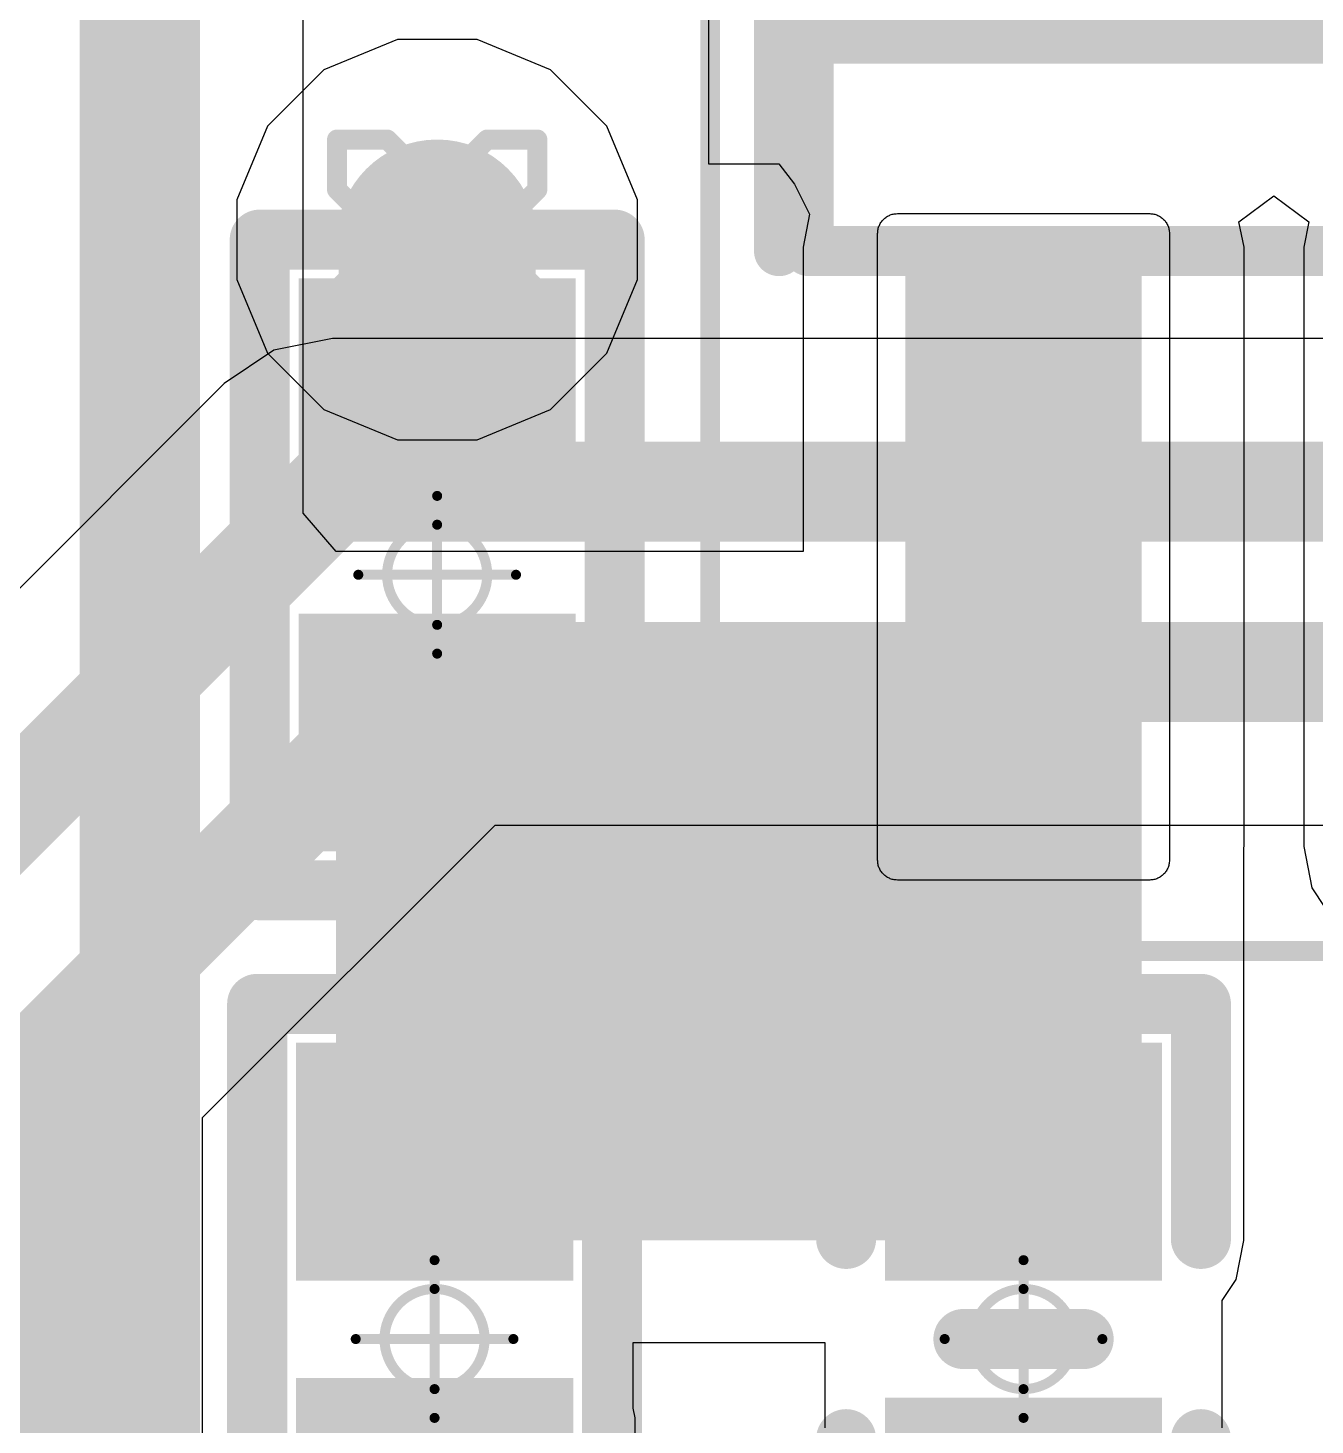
# Model space of a CAD drawing. Header units: inches. Extents: x -13 to 356, y -4 to 120.
# Drawn here: x 3.154 to 6.419, y 18.58 to 22.124 of the extents above; entities that cross this region are included whole.
import ezdxf

# ---------------------------------------------------------------- set-up
doc = ezdxf.new("R2010")
doc.units = ezdxf.units.IN
for name, color, linetype in [('Bottom Layer', 5, 'Continuous'), ('Drill Drawing', 1, 'Continuous'), ('GND', 16, 'Continuous'), ('Mechanical 13', 56, 'Continuous'), ('Mechanical 15', 56, 'Continuous'), ('POWER', 76, 'Continuous'), ('Top Layer', 1, 'Continuous'), ('Top Overlay', 2, 'Continuous'), ('Top Paste', 8, 'Continuous'), ('Top Solder', 216, 'Continuous'), ('Via Holes', 16, 'Continuous')]:
    doc.layers.add(name, color=color, linetype=linetype)

# ---------------------------------------------------------------- blocks, each defined once
blk = doc.blocks.new('R_0402_L_25')
at = {"layer": 'Top Layer'}
for points in [[(-0.6000800799999999, 0.24991822), (-0.20008088, 0.24991822), (-0.20008088, -0.25008078), (-0.6000800799999999, -0.25008078)], [(0.24991822, 0.24991822), (0.64991742, 0.24991822), (0.64991742, -0.25008078), (0.24991822, -0.25008078)]]:
    blk.add_hatch(color=1, dxfattribs=at).paths.add_polyline_path(points)
at = {"layer": 'Top Paste'}
for points in [[(-0.6000800799999999, 0.24991822), (-0.20008088, 0.24991822), (-0.20008088, -0.25008078), (-0.6000800799999999, -0.25008078)], [(0.24991822, 0.24991822), (0.64991742, 0.24991822), (0.64991742, -0.25008078), (0.24991822, -0.25008078)]]:
    blk.add_hatch(color=8, dxfattribs=at).paths.add_polyline_path(points)
at = {"layer": 'Top Solder'}
for points in [[(-0.7016800799999999, 0.35151822), (-0.09848087999999999, 0.35151822), (-0.09848087999999999, -0.35168078), (-0.7016800799999999, -0.35168078)], [(0.14831822, 0.35151822), (0.75151742, 0.35151822), (0.75151742, -0.35168078), (0.14831822, -0.35168078)]]:
    blk.add_hatch(color=216, dxfattribs=at).paths.add_polyline_path(points)
at = {"layer": 'Mechanical 15'}
for points in [[(0, 0.1999996, 0.0254, 0.0254, 0), (0, -0.1999996, 0.0254, 0.0254, 0)], [(-0.1999996, 0, 0.0254, 0.0254, 0), (0.1999996, 0, 0.0254, 0.0254, 0)]]:
    blk.add_lwpolyline(points, format="xyseb", dxfattribs=at)
for points in [[(-0.00635, 0.1999996, 0.0127, 0.0127, 1), (0.00635, 0.1999996, 0.0127, 0.0127, 1)], [(0.127, 0, 0.0254, 0.0254, 1), (-0.127, 0, 0.0254, 0.0254, 1)], [(-0.2063496, 0, 0.0127, 0.0127, 1), (-0.1936496, 0, 0.0127, 0.0127, 1)], [(-0.13335, 0, 0.0127, 0.0127, 1), (-0.12065, 0, 0.0127, 0.0127, 1)], [(0.12065, 0, 0.0127, 0.0127, 1), (0.13335, 0, 0.0127, 0.0127, 1)], [(0.1936496, 0, 0.0127, 0.0127, 1), (0.2063496, 0, 0.0127, 0.0127, 1)], [(-0.00635, -0.1999996, 0.0127, 0.0127, 1), (0.00635, -0.1999996, 0.0127, 0.0127, 1)]]:
    blk.add_lwpolyline(points, format="xyseb", close=True, dxfattribs=at)
at = {"layer": 'Top Overlay'}
for points in [[(-0.80008222, 0.44991782, 0.1524, 0.1524, 0), (-0.80008222, -0.45008038, 0.1524, 0.1524, 0)], [(-0.80008222, 0.44991782, 0.1524, 0.1524, 0), (0.84991956, 0.44991782, 0.1524, 0.1524, 0)], [(0.84991956, 0.44991782, 0.1524, 0.1524, 0), (0.84991956, -0.45008038, 0.1524, 0.1524, 0)], [(-0.80008222, -0.45008038, 0.1524, 0.1524, 0), (0.84991956, -0.45008038, 0.1524, 0.1524, 0)]]:
    blk.add_lwpolyline(points, format="xyseb", dxfattribs=at)
for points in [[(-0.83818222, 0.44991782, 0.0762, 0.0762, 1), (-0.7619822199999999, 0.44991782, 0.0762, 0.0762, 1)], [(-0.83818222, 0.44991782, 0.0762, 0.0762, 1), (-0.7619822199999999, 0.44991782, 0.0762, 0.0762, 1)], [(0.81181956, 0.44991782, 0.0762, 0.0762, 1), (0.8880195599999998, 0.44991782, 0.0762, 0.0762, 1)], [(0.81181956, 0.44991782, 0.0762, 0.0762, 1), (0.8880195599999998, 0.44991782, 0.0762, 0.0762, 1)], [(-0.83818222, -0.45008038, 0.0762, 0.0762, 1), (-0.7619822199999999, -0.45008038, 0.0762, 0.0762, 1)], [(-0.83818222, -0.45008038, 0.0762, 0.0762, 1), (-0.7619822199999999, -0.45008038, 0.0762, 0.0762, 1)], [(0.81181956, -0.45008038, 0.0762, 0.0762, 1), (0.8880195599999998, -0.45008038, 0.0762, 0.0762, 1)], [(0.81181956, -0.45008038, 0.0762, 0.0762, 1), (0.8880195599999998, -0.45008038, 0.0762, 0.0762, 1)]]:
    blk.add_lwpolyline(points, format="xyseb", close=True, dxfattribs=at)
blk = doc.blocks.new('R_0402_L_26')
at = {"layer": 'Top Layer'}
for points in [[(-0.6000800799999999, 0.24991822), (-0.20008088, 0.24991822), (-0.20008088, -0.25008078), (-0.6000800799999999, -0.25008078)], [(0.24991822, 0.24991822), (0.64991742, 0.24991822), (0.64991742, -0.25008078), (0.24991822, -0.25008078)]]:
    blk.add_hatch(color=1, dxfattribs=at).paths.add_polyline_path(points)
at = {"layer": 'Top Paste'}
for points in [[(-0.6000800799999999, 0.24991822), (-0.20008088, 0.24991822), (-0.20008088, -0.25008078), (-0.6000800799999999, -0.25008078)], [(0.24991822, 0.24991822), (0.64991742, 0.24991822), (0.64991742, -0.25008078), (0.24991822, -0.25008078)]]:
    blk.add_hatch(color=8, dxfattribs=at).paths.add_polyline_path(points)
at = {"layer": 'Top Solder'}
for points in [[(-0.7016800799999999, 0.35151822), (-0.09848087999999999, 0.35151822), (-0.09848087999999999, -0.35168078), (-0.7016800799999999, -0.35168078)], [(0.14831822, 0.35151822), (0.75151742, 0.35151822), (0.75151742, -0.35168078), (0.14831822, -0.35168078)]]:
    blk.add_hatch(color=216, dxfattribs=at).paths.add_polyline_path(points)
at = {"layer": 'Mechanical 15'}
for points in [[(0, 0.1999996, 0.0254, 0.0254, 0), (0, -0.1999996, 0.0254, 0.0254, 0)], [(-0.1999996, 0, 0.0254, 0.0254, 0), (0.1999996, 0, 0.0254, 0.0254, 0)]]:
    blk.add_lwpolyline(points, format="xyseb", dxfattribs=at)
for points in [[(-0.00635, 0.1999996, 0.0127, 0.0127, 1), (0.00635, 0.1999996, 0.0127, 0.0127, 1)], [(0.127, 0, 0.0254, 0.0254, 1), (-0.127, 0, 0.0254, 0.0254, 1)], [(-0.2063496, 0, 0.0127, 0.0127, 1), (-0.1936496, 0, 0.0127, 0.0127, 1)], [(-0.13335, 0, 0.0127, 0.0127, 1), (-0.12065, 0, 0.0127, 0.0127, 1)], [(0.12065, 0, 0.0127, 0.0127, 1), (0.13335, 0, 0.0127, 0.0127, 1)], [(0.1936496, 0, 0.0127, 0.0127, 1), (0.2063496, 0, 0.0127, 0.0127, 1)], [(-0.00635, -0.1999996, 0.0127, 0.0127, 1), (0.00635, -0.1999996, 0.0127, 0.0127, 1)]]:
    blk.add_lwpolyline(points, format="xyseb", close=True, dxfattribs=at)
at = {"layer": 'Top Overlay'}
for points in [[(-0.80008222, 0.44991782, 0.1524, 0.1524, 0), (-0.80008222, -0.45008038, 0.1524, 0.1524, 0)], [(-0.80008222, 0.44991782, 0.1524, 0.1524, 0), (0.84991956, 0.44991782, 0.1524, 0.1524, 0)], [(0.84991956, 0.44991782, 0.1524, 0.1524, 0), (0.84991956, -0.45008038, 0.1524, 0.1524, 0)], [(-0.80008222, -0.45008038, 0.1524, 0.1524, 0), (0.84991956, -0.45008038, 0.1524, 0.1524, 0)]]:
    blk.add_lwpolyline(points, format="xyseb", dxfattribs=at)
for points in [[(-0.83818222, 0.44991782, 0.0762, 0.0762, 1), (-0.7619822199999999, 0.44991782, 0.0762, 0.0762, 1)], [(-0.83818222, 0.44991782, 0.0762, 0.0762, 1), (-0.7619822199999999, 0.44991782, 0.0762, 0.0762, 1)], [(0.81181956, 0.44991782, 0.0762, 0.0762, 1), (0.8880195599999998, 0.44991782, 0.0762, 0.0762, 1)], [(0.81181956, 0.44991782, 0.0762, 0.0762, 1), (0.8880195599999998, 0.44991782, 0.0762, 0.0762, 1)], [(-0.83818222, -0.45008038, 0.0762, 0.0762, 1), (-0.7619822199999999, -0.45008038, 0.0762, 0.0762, 1)], [(-0.83818222, -0.45008038, 0.0762, 0.0762, 1), (-0.7619822199999999, -0.45008038, 0.0762, 0.0762, 1)], [(0.81181956, -0.45008038, 0.0762, 0.0762, 1), (0.8880195599999998, -0.45008038, 0.0762, 0.0762, 1)], [(0.81181956, -0.45008038, 0.0762, 0.0762, 1), (0.8880195599999998, -0.45008038, 0.0762, 0.0762, 1)]]:
    blk.add_lwpolyline(points, format="xyseb", close=True, dxfattribs=at)
blk = doc.blocks.new('VREG_LM5017MR_NOPB_30')
at = {"layer": 'Top Layer'}
blk.add_hatch(color=1, dxfattribs=at).paths.add_polyline_path([(-1.47499959, 2.45000018), (1.47499959, 2.45000018), (1.47499959, -2.45000018), (-1.47499959, -2.45000018)])
h = blk.add_hatch(color=1, dxfattribs=at)
edge = h.paths.add_edge_path()
edge.add_arc((1.9400012, -1.62000184), 0.01500124, 90, 180)
edge.add_line((1.92499996, -1.62000184), (1.92499996, -2.18999816))
edge.add_arc((1.9400012, -2.18999816), 0.01500124, 180, 270)
edge.add_line((1.9400012, -2.2049994), (3.45999816, -2.2049994))
edge.add_arc((3.45999816, -2.18999816), 0.01500124, 270, 360)
edge.add_line((3.4749994, -2.18999816), (3.4749994, -1.62000184))
edge.add_arc((3.45999816, -1.62000184), 0.01500124, 0, 90)
edge.add_line((3.45999816, -1.6050006), (1.9400012, -1.6050006))
at = {"layer": 'Top Paste'}
h = blk.add_hatch(color=8, dxfattribs=at)
edge = h.paths.add_edge_path()
edge.add_arc((1.9400012, -1.62000184), 0.01500124, 90, 180)
edge.add_line((1.92499996, -1.62000184), (1.92499996, -2.18999816))
edge.add_arc((1.9400012, -2.18999816), 0.01500124, 180, 270)
edge.add_line((1.9400012, -2.2049994), (3.45999816, -2.2049994))
edge.add_arc((3.45999816, -2.18999816), 0.01500124, 270, 360)
edge.add_line((3.4749994, -2.18999816), (3.4749994, -1.62000184))
edge.add_arc((3.45999816, -1.62000184), 0.01500124, 0, 90)
edge.add_line((3.45999816, -1.6050006), (1.9400012, -1.6050006))
at = {"layer": 'Mechanical 13'}
for points in [[(1.95000118, -2.45000018, 0.127, 0.127, 0), (1.95000118, 2.45000018, 0.127, 0.127, 0)], [(1.95000118, -2.45000018, 0.127, 0.127, 0), (-1.95000118, -2.45000018, 0.127, 0.127, 0)]]:
    blk.add_lwpolyline(points, format="xyseb", dxfattribs=at)
blk.add_lwpolyline([(1.91825118, -2.45000018, 0.0635, 0.0635, 1), (1.98175118, -2.45000018, 0.0635, 0.0635, 1)], format="xyseb", close=True, dxfattribs=at)
blk.add_lwpolyline([(1.91825118, -2.45000018, 0.0635, 0.0635, 1), (1.98175118, -2.45000018, 0.0635, 0.0635, 1)], format="xyseb", close=True, dxfattribs=at)
at = {"layer": 'Mechanical 15'}
for points in [[(3.7249989, -2.69999968, 0.0499999, 0.0499999, 0), (3.7249989, 2.69999968, 0.0499999, 0.0499999, 0)], [(3.7249989, -2.69999968, 0.0499999, 0.0499999, 0), (-3.7249989, -2.69999968, 0.0499999, 0.0499999, 0)]]:
    blk.add_lwpolyline(points, format="xyseb", dxfattribs=at)
blk.add_lwpolyline([(3.71249956, -2.69999968, 0.02499868, 0.02499868, 1), (3.737498239999999, -2.69999968, 0.02499868, 0.02499868, 1)], format="xyseb", close=True, dxfattribs=at)
blk.add_lwpolyline([(3.71249956, -2.69999968, 0.02499868, 0.02499868, 1), (3.737498239999999, -2.69999968, 0.02499868, 0.02499868, 1)], format="xyseb", close=True, dxfattribs=at)
at = {"layer": 'Top Overlay'}
blk.add_lwpolyline([(1.95000118, -2.52499876, 0.127, 0.127, 0), (-1.95000118, -2.52499876, 0.127, 0.127, 0)], format="xyseb", dxfattribs=at)
blk.add_lwpolyline([(1.91825118, -2.52499876, 0.0635, 0.0635, 1), (1.98175118, -2.52499876, 0.0635, 0.0635, 1)], format="xyseb", close=True, dxfattribs=at)
at = {"layer": 'Top Solder'}
for p, q in [((1.86169808, -1.55999942), (1.86306714, -1.5577693)), ((1.86306714, -1.5577693), (1.86454796, -1.5556103)), ((1.86454796, -1.5556103), (1.86614308, -1.55353512)), ((1.86614308, -1.55353512), (1.86784234, -1.55154376)), ((1.86784234, -1.55154376), (1.86964574, -1.54964384)), ((1.86964574, -1.54964384), (1.87154312, -1.54784298)), ((1.87154312, -1.54784298), (1.87353448, -1.54614372)), ((1.87353448, -1.54614372), (1.87560966, -1.5445486)), ((1.87560966, -1.5445486), (1.87776866, -1.54306524)), ((1.87776866, -1.54306524), (1.87999878, -1.54169872)), ((1.87999878, -1.54169872), (1.88230002, -1.54044904)), ((1.88230002, -1.54044904), (1.88466222, -1.53932382)), ((1.88466222, -1.53932382), (1.88708284, -1.53832052)), ((1.88708284, -1.53832052), (1.88954918, -1.53744676)), ((1.88954918, -1.53744676), (1.8920587, -1.53670254)), ((1.8920587, -1.53670254), (1.89460378, -1.53609294)), ((1.89460378, -1.53609294), (1.89717934, -1.53561542)), ((1.89717934, -1.53561542), (1.89977268, -1.53527506)), ((1.89977268, -1.53527506), (1.9023838, -1.53506932)), ((1.9023838, -1.53506932), (1.905, -1.53500074)), ((1.905, -1.53500074), (3.49499936, -1.53500074)), ((3.49499936, -1.53500074), (3.49761556, -1.53506932)), ((3.49761556, -1.53506932), (3.500226679999999, -1.53527506)), ((3.500226679999999, -1.53527506), (3.50282256, -1.53561542)), ((3.50282256, -1.53561542), (3.50539558, -1.53609294)), ((3.50539558, -1.53609294), (3.50794066, -1.53670254)), ((3.50794066, -1.53670254), (3.510450179999999, -1.53744676)), ((3.510450179999999, -1.53744676), (3.51291906, -1.53832052)), ((3.51291906, -1.53832052), (3.51533714, -1.53932382)), ((3.51533714, -1.53932382), (3.51769934, -1.54044904)), ((3.51769934, -1.54044904), (3.52000058, -1.54169872)), ((3.52000058, -1.54169872), (3.5222307, -1.54306524)), ((3.5222307, -1.54306524), (3.5243897, -1.5445486)), ((3.5243897, -1.5445486), (3.52646488, -1.54614372)), ((3.52646488, -1.54614372), (3.52845624, -1.54784298)), ((3.52845624, -1.54784298), (3.530356159999999, -1.54964384)), ((3.530356159999999, -1.54964384), (3.53215702, -1.55154376)), ((3.53215702, -1.55154376), (3.53385628, -1.55353512)), ((3.53385628, -1.55353512), (3.5354514, -1.5556103)), ((3.5354514, -1.5556103), (3.53693476, -1.5577693)), ((3.53693476, -1.5577693), (3.538301279999999, -1.55999942)), ((1.8550001, -1.58500064), (1.85506868, -1.58238444)), ((1.8550001, -2.22499936), (1.8550001, -1.58500064)), ((1.85506868, -1.58238444), (1.85527442, -1.57977332)), ((1.85527442, -1.57977332), (1.85561478, -1.57717744)), ((1.85561478, -1.57717744), (1.8560923, -1.57460442)), ((1.8560923, -1.57460442), (1.85670444, -1.57205934)), ((1.85670444, -1.57205934), (1.85744612, -1.56954982)), ((1.85744612, -1.56954982), (1.85831988, -1.56708094)), ((1.85831988, -1.56708094), (1.85932318, -1.56466286)), ((1.85932318, -1.56466286), (1.86045094, -1.56230066)), ((1.86045094, -1.56230066), (1.86169808, -1.55999942)), ((3.538301279999999, -1.55999942), (3.53955096, -1.56230066)), ((3.53955096, -1.56230066), (3.54067618, -1.56466286)), ((3.54067618, -1.56466286), (3.54167948, -1.56708094)), ((3.54167948, -1.56708094), (3.54255324, -1.56954982)), ((3.54255324, -1.56954982), (3.54329746, -1.57205934)), ((3.54329746, -1.57205934), (3.54390706, -1.57460442)), ((3.54390706, -1.57460442), (3.54438458, -1.57717744)), ((3.54438458, -1.57717744), (3.54472494, -1.57977332)), ((3.54472494, -1.57977332), (3.54493068, -1.58238444)), ((3.54493068, -1.58238444), (3.54499926, -1.58500064)), ((3.54499926, -1.58500064), (3.54499926, -2.22499936)), ((1.85506868, -2.22761556), (1.8550001, -2.22499936)), ((1.85527442, -2.23022668), (1.85506868, -2.22761556)), ((1.85561478, -2.23282256), (1.85527442, -2.23022668)), ((3.54472494, -2.23022668), (3.54438458, -2.23282256)), ((3.54493068, -2.22761556), (3.54472494, -2.23022668)), ((3.54499926, -2.22499936), (3.54493068, -2.22761556)), ((1.8560923, -2.23539558), (1.85561478, -2.23282256)), ((1.85670444, -2.23794066), (1.8560923, -2.23539558)), ((1.85744612, -2.24045018), (1.85670444, -2.23794066)), ((1.85831988, -2.24291906), (1.85744612, -2.24045018)), ((1.85932318, -2.24533714), (1.85831988, -2.24291906)), ((1.86045094, -2.24769934), (1.85932318, -2.24533714)), ((1.86169808, -2.25000058), (1.86045094, -2.24769934)), ((1.86306714, -2.2522307), (1.86169808, -2.25000058)), ((1.86454796, -2.2543897), (1.86306714, -2.2522307)), ((1.86614308, -2.25646488), (1.86454796, -2.2543897)), ((1.86784234, -2.25845624), (1.86614308, -2.25646488)), ((1.86964574, -2.26035616), (1.86784234, -2.25845624)), ((1.87154312, -2.26215702), (1.86964574, -2.26035616)), ((1.87353448, -2.26385628), (1.87154312, -2.26215702)), ((1.87560966, -2.2654514), (1.87353448, -2.26385628)), ((1.87776866, -2.26693476), (1.87560966, -2.2654514)), ((1.87999878, -2.26830128), (1.87776866, -2.26693476)), ((3.5222307, -2.26693476), (3.52000058, -2.26830128)), ((3.5243897, -2.2654514), (3.5222307, -2.26693476)), ((3.52646488, -2.26385628), (3.5243897, -2.2654514)), ((3.52845624, -2.26215702), (3.52646488, -2.26385628)), ((3.530356159999999, -2.26035616), (3.52845624, -2.26215702)), ((3.53215702, -2.25845624), (3.530356159999999, -2.26035616)), ((3.53385628, -2.25646488), (3.53215702, -2.25845624)), ((3.5354514, -2.2543897), (3.53385628, -2.25646488)), ((3.53693476, -2.2522307), (3.5354514, -2.2543897)), ((3.538301279999999, -2.25000058), (3.53693476, -2.2522307)), ((3.53955096, -2.24769934), (3.538301279999999, -2.25000058)), ((3.54067618, -2.24533714), (3.53955096, -2.24769934)), ((3.54167948, -2.24291906), (3.54067618, -2.24533714)), ((3.54255324, -2.24045018), (3.54167948, -2.24291906)), ((3.54329746, -2.23794066), (3.54255324, -2.24045018)), ((3.54390706, -2.23539558), (3.54329746, -2.23794066)), ((3.54438458, -2.23282256), (3.54390706, -2.23539558)), ((1.88230002, -2.26955096), (1.87999878, -2.26830128)), ((1.88466222, -2.27067618), (1.88230002, -2.26955096)), ((1.88708284, -2.27167948), (1.88466222, -2.27067618)), ((1.88954918, -2.27255324), (1.88708284, -2.27167948)), ((1.8920587, -2.27329746), (1.88954918, -2.27255324)), ((1.89460378, -2.27390706), (1.8920587, -2.27329746)), ((1.89717934, -2.27438458), (1.89460378, -2.27390706)), ((1.89977268, -2.27472494), (1.89717934, -2.27438458)), ((1.9023838, -2.27493068), (1.89977268, -2.27472494)), ((1.905, -2.27499926), (1.9023838, -2.27493068)), ((3.49499936, -2.27499926), (1.905, -2.27499926)), ((3.49761556, -2.27493068), (3.49499936, -2.27499926)), ((3.500226679999999, -2.27472494), (3.49761556, -2.27493068)), ((3.50282256, -2.27438458), (3.500226679999999, -2.27472494)), ((3.50539558, -2.27390706), (3.50282256, -2.27438458)), ((3.50794066, -2.27329746), (3.50539558, -2.27390706)), ((3.510450179999999, -2.27255324), (3.50794066, -2.27329746)), ((3.51291906, -2.27167948), (3.510450179999999, -2.27255324)), ((3.51533714, -2.27067618), (3.51291906, -2.27167948)), ((3.51769934, -2.26955096), (3.51533714, -2.27067618)), ((3.52000058, -2.26830128), (3.51769934, -2.26955096))]:
    blk.add_line(p, q, dxfattribs=at)
blk = doc.blocks.new('C_0402_L_40')
at = {"layer": 'Top Layer'}
for points in [[(-0.6499986999999999, 0.2499995), (-0.2499995, 0.2499995), (-0.2499995, -0.2499995), (-0.6499986999999999, -0.2499995)], [(0.24991822, 0.24991822), (0.64991742, 0.24991822), (0.64991742, -0.25008078), (0.24991822, -0.25008078)]]:
    blk.add_hatch(color=1, dxfattribs=at).paths.add_polyline_path(points)
at = {"layer": 'Top Paste'}
for points in [[(-0.6499986999999999, 0.2499995), (-0.2499995, 0.2499995), (-0.2499995, -0.2499995), (-0.6499986999999999, -0.2499995)], [(0.24991822, 0.24991822), (0.64991742, 0.24991822), (0.64991742, -0.25008078), (0.24991822, -0.25008078)]]:
    blk.add_hatch(color=8, dxfattribs=at).paths.add_polyline_path(points)
at = {"layer": 'Top Solder'}
for points in [[(-0.7515987, 0.3515995), (-0.1483995, 0.3515995), (-0.1483995, -0.3515995), (-0.7515987, -0.3515995)], [(0.14831822, 0.35151822), (0.75151742, 0.35151822), (0.75151742, -0.35168078), (0.14831822, -0.35168078)]]:
    blk.add_hatch(color=216, dxfattribs=at).paths.add_polyline_path(points)
at = {"layer": 'Mechanical 15'}
for points in [[(0, -0.1999996, 0.0254, 0.0254, 0), (0, 0.1999996, 0.0254, 0.0254, 0)], [(0.1999996, 0, 0.0254, 0.0254, 0), (-0.1999996, 0, 0.0254, 0.0254, 0)]]:
    blk.add_lwpolyline(points, format="xyseb", dxfattribs=at)
for points in [[(-0.00635, 0.1999996, 0.0127, 0.0127, 1), (0.00635, 0.1999996, 0.0127, 0.0127, 1)], [(0.127, 0, 0.0254, 0.0254, 1), (-0.127, 0, 0.0254, 0.0254, 1)], [(-0.2063496, 0, 0.0127, 0.0127, 1), (-0.1936496, 0, 0.0127, 0.0127, 1)], [(-0.13335, 0, 0.0127, 0.0127, 1), (-0.12065, 0, 0.0127, 0.0127, 1)], [(0.12065, 0, 0.0127, 0.0127, 1), (0.13335, 0, 0.0127, 0.0127, 1)], [(0.1936496, 0, 0.0127, 0.0127, 1), (0.2063496, 0, 0.0127, 0.0127, 1)], [(-0.00635, -0.1999996, 0.0127, 0.0127, 1), (0.00635, -0.1999996, 0.0127, 0.0127, 1)]]:
    blk.add_lwpolyline(points, format="xyseb", close=True, dxfattribs=at)
at = {"layer": 'Top Overlay'}
for points in [[(-0.254, 0.44991782, 0.1524, 0.1524, 0), (-0.84991956, 0.44991782, 0.1524, 0.1524, 0)], [(-0.84991956, -0.44991782, 0.1524, 0.1524, 0), (-0.84991956, 0.44991782, 0.1524, 0.1524, 0)], [(0.84991956, 0.44991782, 0.1524, 0.1524, 0), (0.254, 0.44991782, 0.1524, 0.1524, 0)], [(0.84991956, -0.45008038, 0.1524, 0.1524, 0), (0.84991956, 0.44991782, 0.1524, 0.1524, 0)], [(0, -0.1524, 0.1524, 0.1524, 0), (0, 0.1524, 0.1524, 0.1524, 0)], [(-0.254, -0.44991782, 0.1524, 0.1524, 0), (-0.84991956, -0.44991782, 0.1524, 0.1524, 0)], [(-0.8497569999999999, -0.45008038, 0.1524, 0.1524, 0), (-0.84991956, -0.44991782, 0.1524, 0.1524, 0)], [(0.84991956, -0.44991782, 0.1524, 0.1524, 0), (0.254, -0.44991782, 0.1524, 0.1524, 0)]]:
    blk.add_lwpolyline(points, format="xyseb", dxfattribs=at)
for points in [[(-0.8880195599999998, 0.44991782, 0.0762, 0.0762, 1), (-0.81181956, 0.44991782, 0.0762, 0.0762, 1)], [(-0.8880195599999998, 0.44991782, 0.0762, 0.0762, 1), (-0.81181956, 0.44991782, 0.0762, 0.0762, 1)], [(-0.2921, 0.44991782, 0.0762, 0.0762, 1), (-0.2159, 0.44991782, 0.0762, 0.0762, 1)], [(0.2159, 0.44991782, 0.0762, 0.0762, 1), (0.2921, 0.44991782, 0.0762, 0.0762, 1)], [(0.81181956, 0.44991782, 0.0762, 0.0762, 1), (0.8880195599999998, 0.44991782, 0.0762, 0.0762, 1)], [(0.81181956, 0.44991782, 0.0762, 0.0762, 1), (0.8880195599999998, 0.44991782, 0.0762, 0.0762, 1)], [(-0.0381, 0.1524, 0.0762, 0.0762, 1), (0.0381, 0.1524, 0.0762, 0.0762, 1)], [(-0.0381, -0.1524, 0.0762, 0.0762, 1), (0.0381, -0.1524, 0.0762, 0.0762, 1)], [(-0.8880195599999998, -0.44991782, 0.0762, 0.0762, 1), (-0.81181956, -0.44991782, 0.0762, 0.0762, 1)], [(-0.8880195599999998, -0.44991782, 0.0762, 0.0762, 1), (-0.81181956, -0.44991782, 0.0762, 0.0762, 1)], [(-0.8880195599999998, -0.44991782, 0.0762, 0.0762, 1), (-0.81181956, -0.44991782, 0.0762, 0.0762, 1)], [(-0.8878569999999999, -0.45008038, 0.0762, 0.0762, 1), (-0.8116569999999999, -0.45008038, 0.0762, 0.0762, 1)], [(-0.2921, -0.44991782, 0.0762, 0.0762, 1), (-0.2159, -0.44991782, 0.0762, 0.0762, 1)], [(0.2159, -0.44991782, 0.0762, 0.0762, 1), (0.2921, -0.44991782, 0.0762, 0.0762, 1)], [(0.81181956, -0.44991782, 0.0762, 0.0762, 1), (0.8880195599999998, -0.44991782, 0.0762, 0.0762, 1)], [(0.81181956, -0.45008038, 0.0762, 0.0762, 1), (0.8880195599999998, -0.45008038, 0.0762, 0.0762, 1)]]:
    blk.add_lwpolyline(points, format="xyseb", close=True, dxfattribs=at)

msp = doc.modelspace()

# ---------------------------------------------------------------- hatches: boundary and pattern name
at = {"layer": 'Bottom Layer'}
h = msp.add_hatch(color=5, dxfattribs=at)
edge = h.paths.add_edge_path()
edge.add_arc((4.19232588, 21.58660148), 0.254, 0, 360)
at = {"layer": 'GND'}
h = msp.add_hatch(color=16, dxfattribs=at)
edge = h.paths.add_edge_path()
edge.add_arc((4.19232588, 21.58660148), 0.254, 0, 360)
at = {"layer": 'POWER'}
h = msp.add_hatch(color=76, dxfattribs=at)
edge = h.paths.add_edge_path()
edge.add_arc((4.19232588, 21.58660148), 0.254, 0, 360)
at = {"layer": 'Top Layer'}
h = msp.add_hatch(color=1, dxfattribs=at)
edge = h.paths.add_edge_path()
edge.add_arc((4.19232588, 21.58660148), 0.254, 0, 360)
for points in [[(3.94232638, 20.98668142), (4.44232538, 20.98668142), (4.44232538, 21.58659894), (3.94232638, 21.58659894)], [(5.42946082, 19.19854174), (5.929459819999999, 19.19854174), (5.929459819999999, 20.7576801), (5.42946082, 20.7576801)], [(3.9357427, 19.04837948), (5.97945718, 19.04837948), (5.97945718, 20.53668232), (3.9357427, 20.53668232)], [(4.435741699999999, 18.59838038), (3.9357427, 18.59838038), (3.9357427, 17.99846286), (4.435741699999999, 17.99846286)]]:
    msp.add_hatch(color=1, dxfattribs=at).paths.add_polyline_path(points)
at = {"layer": 'Via Holes'}
h = msp.add_hatch(color=7, dxfattribs=at)
edge = h.paths.add_edge_path()
edge.add_arc((4.19232588, 21.58660148), 0.127, 0, 360)

# ---------------------------------------------------------------- linework, layer by layer
at = {"layer": 'Bottom Layer'}
for p, q in [((3.9269543, 21.33581204), (3.77829572, 21.30624136)), ((12.02757056, 21.33581204), (3.9269543, 21.33581204)), ((3.77829572, 21.30624136), (3.65226854, 21.22203274)), ((3.65226854, 21.22203274), (2.4733758, 20.04314)), ((3.59738422, 19.35993588), (4.3391328, 20.10168192)), ((4.3391328, 20.10168192), (7.73837162, 20.10168192)), ((3.59738422, 18.23737526), (3.59738422, 19.35993588))]:
    msp.add_line(p, q, dxfattribs=at)
for points in [[(2.74806156, 19.76845424, 0.254, 0.254, 0), (3.9269543, 20.94734698, 0.254, 0.254, 0)], [(3.9269543, 20.94734698, 0.254, 0.254, 0), (12.18847702, 20.94734698, 0.254, 0.254, 0)], [(3.208919159999999, 19.52084234, 0.254, 0.254, 0), (4.1782238, 20.49014698, 0.254, 0.254, 0)], [(4.1782238, 20.49014698, 0.254, 0.254, 0), (12.40927668, 20.49014698, 0.254, 0.254, 0)], [(3.208919159999999, 7.23100154, 0.254, 0.254, 0), (3.208919159999999, 19.52084234, 0.254, 0.254, 0)]]:
    msp.add_lwpolyline(points, format="xyseb", dxfattribs=at)
for points in [[(3.8634543, 20.94734698, 0.127, 0.127, 1), (3.9904543, 20.94734698, 0.127, 0.127, 1)], [(3.8634543, 20.94734698, 0.127, 0.127, 1), (3.9904543, 20.94734698, 0.127, 0.127, 1)], [(4.1147238, 20.49014698, 0.127, 0.127, 1), (4.2417238, 20.49014698, 0.127, 0.127, 1)], [(4.1147238, 20.49014698, 0.127, 0.127, 1), (4.2417238, 20.49014698, 0.127, 0.127, 1)], [(3.14541916, 19.52084234, 0.127, 0.127, 1), (3.27241916, 19.52084234, 0.127, 0.127, 1)], [(3.14541916, 19.52084234, 0.127, 0.127, 1), (3.27241916, 19.52084234, 0.127, 0.127, 1)]]:
    msp.add_lwpolyline(points, format="xyseb", close=True, dxfattribs=at)
at = {"layer": 'Drill Drawing'}
for points in [[(3.93832588, 21.71360148, 0.0508, 0.0508, 0), (3.93832588, 21.84060148, 0.0508, 0.0508, 0)], [(3.93832588, 21.84060148, 0.0508, 0.0508, 0), (4.06532588, 21.84060148, 0.0508, 0.0508, 0)], [(4.06532588, 21.84060148, 0.0508, 0.0508, 0), (4.19232588, 21.71360148, 0.0508, 0.0508, 0)], [(4.19232588, 21.71360148, 0.0508, 0.0508, 0), (4.319325879999999, 21.84060148, 0.0508, 0.0508, 0)], [(4.319325879999999, 21.84060148, 0.0508, 0.0508, 0), (4.44632588, 21.84060148, 0.0508, 0.0508, 0)], [(4.44632588, 21.71360148, 0.0508, 0.0508, 0), (4.44632588, 21.84060148, 0.0508, 0.0508, 0)], [(3.93832588, 21.71360148, 0.0508, 0.0508, 0), (4.06532588, 21.58660148, 0.0508, 0.0508, 0)], [(4.319325879999999, 21.58660148, 0.0508, 0.0508, 0), (4.44632588, 21.71360148, 0.0508, 0.0508, 0)], [(3.93832588, 21.45960148, 0.0508, 0.0508, 0), (4.06532588, 21.58660148, 0.0508, 0.0508, 0)], [(4.319325879999999, 21.58660148, 0.0508, 0.0508, 0), (4.44632588, 21.45960148, 0.0508, 0.0508, 0)], [(3.93832588, 21.33260148, 0.0508, 0.0508, 0), (3.93832588, 21.45960148, 0.0508, 0.0508, 0)], [(4.06532588, 21.33260148, 0.0508, 0.0508, 0), (4.19232588, 21.45960148, 0.0508, 0.0508, 0)], [(4.19232588, 21.45960148, 0.0508, 0.0508, 0), (4.319325879999999, 21.33260148, 0.0508, 0.0508, 0)], [(4.44632588, 21.33260148, 0.0508, 0.0508, 0), (4.44632588, 21.45960148, 0.0508, 0.0508, 0)], [(3.93832588, 21.33260148, 0.0508, 0.0508, 0), (4.06532588, 21.33260148, 0.0508, 0.0508, 0)], [(4.319325879999999, 21.33260148, 0.0508, 0.0508, 0), (4.44632588, 21.33260148, 0.0508, 0.0508, 0)]]:
    msp.add_lwpolyline(points, format="xyseb", dxfattribs=at)
for points in [[(3.92562588, 21.84060148, 0.0254, 0.0254, 1), (3.95102588, 21.84060148, 0.0254, 0.0254, 1)], [(3.92562588, 21.84060148, 0.0254, 0.0254, 1), (3.95102588, 21.84060148, 0.0254, 0.0254, 1)], [(4.05262588, 21.84060148, 0.0254, 0.0254, 1), (4.07802588, 21.84060148, 0.0254, 0.0254, 1)], [(4.05262588, 21.84060148, 0.0254, 0.0254, 1), (4.07802588, 21.84060148, 0.0254, 0.0254, 1)], [(4.306625879999999, 21.84060148, 0.0254, 0.0254, 1), (4.33202588, 21.84060148, 0.0254, 0.0254, 1)], [(4.306625879999999, 21.84060148, 0.0254, 0.0254, 1), (4.33202588, 21.84060148, 0.0254, 0.0254, 1)], [(4.433625879999999, 21.84060148, 0.0254, 0.0254, 1), (4.45902588, 21.84060148, 0.0254, 0.0254, 1)], [(4.433625879999999, 21.84060148, 0.0254, 0.0254, 1), (4.45902588, 21.84060148, 0.0254, 0.0254, 1)], [(3.92562588, 21.71360148, 0.0254, 0.0254, 1), (3.95102588, 21.71360148, 0.0254, 0.0254, 1)], [(3.92562588, 21.71360148, 0.0254, 0.0254, 1), (3.95102588, 21.71360148, 0.0254, 0.0254, 1)], [(4.17962588, 21.71360148, 0.0254, 0.0254, 1), (4.20502588, 21.71360148, 0.0254, 0.0254, 1)], [(4.17962588, 21.71360148, 0.0254, 0.0254, 1), (4.20502588, 21.71360148, 0.0254, 0.0254, 1)], [(4.433625879999999, 21.71360148, 0.0254, 0.0254, 1), (4.45902588, 21.71360148, 0.0254, 0.0254, 1)], [(4.433625879999999, 21.71360148, 0.0254, 0.0254, 1), (4.45902588, 21.71360148, 0.0254, 0.0254, 1)], [(4.05262588, 21.58660148, 0.0254, 0.0254, 1), (4.07802588, 21.58660148, 0.0254, 0.0254, 1)], [(4.05262588, 21.58660148, 0.0254, 0.0254, 1), (4.07802588, 21.58660148, 0.0254, 0.0254, 1)], [(4.306625879999999, 21.58660148, 0.0254, 0.0254, 1), (4.33202588, 21.58660148, 0.0254, 0.0254, 1)], [(4.306625879999999, 21.58660148, 0.0254, 0.0254, 1), (4.33202588, 21.58660148, 0.0254, 0.0254, 1)], [(3.92562588, 21.45960148, 0.0254, 0.0254, 1), (3.95102588, 21.45960148, 0.0254, 0.0254, 1)], [(3.92562588, 21.45960148, 0.0254, 0.0254, 1), (3.95102588, 21.45960148, 0.0254, 0.0254, 1)], [(4.17962588, 21.45960148, 0.0254, 0.0254, 1), (4.20502588, 21.45960148, 0.0254, 0.0254, 1)], [(4.17962588, 21.45960148, 0.0254, 0.0254, 1), (4.20502588, 21.45960148, 0.0254, 0.0254, 1)], [(4.433625879999999, 21.45960148, 0.0254, 0.0254, 1), (4.45902588, 21.45960148, 0.0254, 0.0254, 1)], [(4.433625879999999, 21.45960148, 0.0254, 0.0254, 1), (4.45902588, 21.45960148, 0.0254, 0.0254, 1)], [(3.92562588, 21.33260148, 0.0254, 0.0254, 1), (3.95102588, 21.33260148, 0.0254, 0.0254, 1)], [(3.92562588, 21.33260148, 0.0254, 0.0254, 1), (3.95102588, 21.33260148, 0.0254, 0.0254, 1)], [(4.05262588, 21.33260148, 0.0254, 0.0254, 1), (4.07802588, 21.33260148, 0.0254, 0.0254, 1)], [(4.05262588, 21.33260148, 0.0254, 0.0254, 1), (4.07802588, 21.33260148, 0.0254, 0.0254, 1)], [(4.306625879999999, 21.33260148, 0.0254, 0.0254, 1), (4.33202588, 21.33260148, 0.0254, 0.0254, 1)], [(4.306625879999999, 21.33260148, 0.0254, 0.0254, 1), (4.33202588, 21.33260148, 0.0254, 0.0254, 1)], [(4.433625879999999, 21.33260148, 0.0254, 0.0254, 1), (4.45902588, 21.33260148, 0.0254, 0.0254, 1)], [(4.433625879999999, 21.33260148, 0.0254, 0.0254, 1), (4.45902588, 21.33260148, 0.0254, 0.0254, 1)]]:
    msp.add_lwpolyline(points, format="xyseb", close=True, dxfattribs=at)
at = {"layer": 'POWER'}
for p, q in [((4.0912796, 22.09460148), (3.90456674, 22.01726356)), ((4.29337216, 22.09460148), (4.0912796, 22.09460148)), ((4.48008502, 22.01726356), (4.29337216, 22.09460148)), ((3.90456674, 22.01726356), (3.7616638, 21.87436062)), ((4.62298796, 21.87436062), (4.48008502, 22.01726356)), ((3.7616638, 21.87436062), (3.684325879999999, 21.68764776)), ((4.700325879999999, 21.68764776), (4.62298796, 21.87436062)), ((3.684325879999999, 21.68764776), (3.684325879999999, 21.4855552)), ((4.700325879999999, 21.4855552), (4.700325879999999, 21.68764776)), ((3.684325879999999, 21.4855552), (3.7616638, 21.29884234)), ((4.62298796, 21.29884234), (4.700325879999999, 21.4855552)), ((3.7616638, 21.29884234), (3.90456674, 21.1559394)), ((4.48008502, 21.1559394), (4.62298796, 21.29884234)), ((3.90456674, 21.1559394), (4.0912796, 21.07860148)), ((4.29337216, 21.07860148), (4.48008502, 21.1559394)), ((4.0912796, 21.07860148), (4.29337216, 21.07860148))]:
    msp.add_line(p, q, dxfattribs=at)
at = {"layer": 'Top Layer'}
for p, q in [((3.8522783, 20.8927446), (3.8522783, 25.85794168)), ((4.88046014, 25.23659926), (4.88046014, 21.77860262)), ((4.88046014, 21.77860262), (5.05918216, 21.77860262)), ((5.05918216, 21.77860262), (5.09840992, 21.72780008)), ((5.09840992, 21.72780008), (5.13690108, 21.65160008)), ((6.22597688, 21.63171696), (6.31446032, 21.69793222)), ((6.31446032, 21.69793222), (6.402943759999999, 21.63171696)), ((5.13690108, 21.65160008), (5.120190419999999, 21.56759974)), ((6.23873022, 21.56759974), (6.22597688, 21.63171696)), ((6.402943759999999, 21.63171696), (6.390190419999999, 21.56759974)), ((5.120190419999999, 21.56759974), (5.120190419999999, 20.79565818)), ((6.23873022, 20.04760278), (6.23873022, 21.56759974)), ((6.390190419999999, 21.56759974), (6.390190419999999, 20.04760278)), ((3.93574524, 20.79565818), (3.8522783, 20.8927446)), ((5.120190419999999, 20.79565818), (3.93574524, 20.79565818)), ((6.23843558, 20.04612196), (6.23873022, 20.04760278)), ((6.23843558, 19.04837948), (6.23843558, 20.04612196)), ((6.390190419999999, 20.04760278), (6.41106922, 19.94264236)), ((6.41106922, 19.94264236), (6.444043499999999, 19.8932927)), ((6.21872264, 18.94927376), (6.23843558, 19.04837948)), ((6.183459819999999, 18.89650018), (6.21872264, 18.94927376)), ((6.183459819999999, 18.79446076), (6.183459819999999, 18.89650018)), ((4.6897417, 18.62339684), (4.6897417, 18.78940362)), ((4.6897417, 18.78940362), (5.17537954, 18.78940362)), ((5.17537954, 18.78940362), (5.17537954, 18.5735595)), ((6.18337854, 18.5735595), (6.18337854, 18.79446076)), ((6.18337854, 18.79446076), (6.183459819999999, 18.79446076)), ((4.69471756, 18.59838038), (4.6897417, 18.62339684)), ((4.69471756, 17.99846032), (4.69471756, 18.59838038))]:
    msp.add_line(p, q, dxfattribs=at)
msp.add_lwpolyline([(3.4379154, 9.98765338, 0.3048, 0.3048, 0), (3.4379154, 26.162, 0.3048, 0.3048, 0)], format="xyseb", dxfattribs=at)

# ---------------------------------------------------------------- block references
for name, p, rotation in [('VREG_LM5017MR_NOPB_30', (7.58446032, 23.50760094), 270), ('R_0402_L_25', (4.1922446, 20.7367632), 90), ('R_0402_L_26', (4.185660919999999, 18.79846126), 90), ('C_0402_L_40', (5.67946032, 18.79846126), 270)]:
    msp.add_blockref(name, p, dxfattribs=dict(rotation=rotation))

doc.saveas('drawing.dxf')
